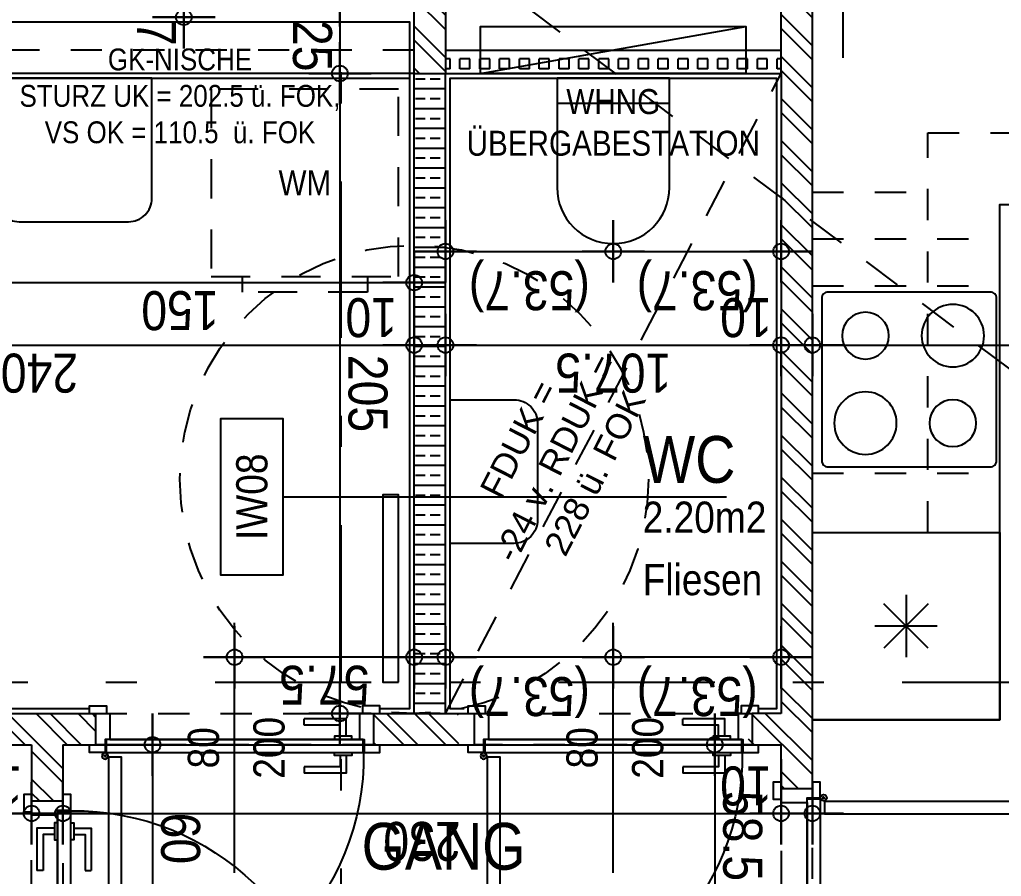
# Model space of a CAD drawing. Header units: millimetres. Extents: x 2447 to 2512, y 1346 to 1458.
# Drawn here: x 2485.167 to 2488.311, y 1385.138 to 1387.882 of the extents above; entities that cross this region are included whole.
import ezdxf
from ezdxf.enums import TextEntityAlignment as Align

# ---------------------------------------------------------------- set-up
doc = ezdxf.new("R2010")
doc.units = ezdxf.units.MM
for name, pattern in [('HIDDEN', [0.375, 0.25, -0.125]), ('HIDDEN2', [0.1875, 0.125, -0.0625]), ('STRICHPUNKT', [1, 0.5, -0.25, 0, -0.25])]:
    doc.linetypes.add(name, pattern=pattern)
doc.layers.add('00_HLP---------M0', color=6, linetype='Continuous', plot=False)
for name, color, linetype in [('01-ANS-G00-L03-M0', 8, 'Continuous'), ('01-SYM-G00-L03-Aufbauten', 8, 'Continuous'), ('01-TXT---------M0', 1, 'Continuous'), ('01-TXT---------PP', 1, 'Continuous'), ('01-TXT-G00-L03-M0', 1, 'Continuous'), ('02-ANS-G00-L03-M0', 8, 'Continuous'), ('02-AXO-G00-L03-M0', 8, 'STRICHPUNKT'), ('02-DIM-G00-L03-ACHSEN', 8, 'Continuous'), ('02-DIM-G00-L03-M0', 8, 'Continuous'), ('02-FIL-G00-L03-ORANGE', 40, 'Continuous'), ('02-FLI-G00-L03-M0', 141, 'Continuous'), ('02-HID---------M0', 8, 'HIDDEN2'), ('02-HID-G00-L03-M0', 8, 'HIDDEN2'), ('02-ZWA---------M0', 2, 'Continuous'), ('02-ZWA-G00-L03-M0', 2, 'Continuous'), ('03-HID-G00-L03-M0', 8, 'HIDDEN2'), ('03-TXT-G00-L03-M0', 8, 'Continuous'), ('05-STO--------M0', 1, 'Continuous'), ('05-SYM---------M0', 8, 'Continuous'), ('05-SYM--------M0', 8, 'Continuous'), ('05-SYM-G00-L03-M0', 8, 'Continuous'), ('05-TXT--------M0', 8, 'Continuous'), ('05-TXT-G00-L03-M0', 8, 'Continuous'), ('07-BAR-G00-L03-M0', 8, 'HIDDEN2'), ('07-SAN-G00-L03-FBHZG-EVERT', 8, 'Continuous'), ('07-SAN-G00-L03-Küche', 8, 'Continuous'), ('07-SAN-G00-L03-M0', 8, 'Continuous'), ('07-SYM-G00-L03-M0', 8, 'STRICHPUNKT')]:
    doc.layers.add(name, color=color, linetype=linetype)
doc.styles.add('ARIAL', font='arial.ttf', dxfattribs={"width": 0.85})
doc.styles.get("Standard").update_dxf_attribs({"font": 'arial.ttf'})
doc.dimstyles.new('pp chromy&schneider', dxfattribs={"dimscale": 0.005, "dimtxt": 25, "dimasz": 10, "dimexe": 0, "dimexo": 0, "dimgap": 5, "dimtad": 1, "dimdec": 1, "dimlfac": 100, "dimrnd": 0.1, "dimzin": 9, "dimdsep": 46, "dimtxsty": 'ARIAL', "dimblk": 'c&s kote', "dimcen": 0, "dimse1": 1, "dimse2": 1, "dimclrd": 8, "dimclrt": 8, "dimadec": 0, "dimazin": 0, "dimtfac": 0.75, "dimtdec": 1, "dimtix": 1, "dimtmove": 2, "dimatfit": 0, "dimldrblk": 'NONE', "dimfxl": 1, "dimtolj": 1, "dimlwd": -1, "dimarcsym": 0})
pattern_1 = [(135, (2422.09304, 1342.63948), (-0.06735192, -0.06735192), []), (135, (2422.09304, 1342.68438), (-0.06735192, -0.06735192), [])]

# ---------------------------------------------------------------- blocks, each defined once
blk = doc.blocks.new('TÜR-80_10er-WAND')
at = {"layer": '00_HLP---------M0'}
for points in [[(-0.3575, 0.027), (-0.3575, 0.083), (-0.2225, 0.083)], [(-0.3375, 0.027), (-0.3375, 0.063), (-0.2225, 0.063)], [(-0.2225, 0.063), (-0.2225, 0.083)], [(0.4, 0.017), (-0.4, 0.017)], [(-0.375, 0.017), (-0.375, 0.027), (-0.32, 0.027), (-0.32, 0.017)], [(-0.375, -0.025), (-0.375, -0.035), (-0.32, -0.035), (-0.32, -0.025)], [(-0.3575, -0.035), (-0.3575, -0.091), (-0.2225, -0.091)], [(-0.3375, -0.035), (-0.3375, -0.071), (-0.2225, -0.071)], [(-0.2225, -0.071), (-0.2225, -0.091)]]:
    blk.add_lwpolyline(points, dxfattribs=at)
blk.add_lwpolyline([(0.4115, -0.025), (-0.4115, -0.025), (-0.4115, -0.025), (-0.4115, 0.017), (0.4115, 0.017)], close=True, dxfattribs=at)
at = {"layer": '02-HID---------M0', "ltscale": 0.5}
for points in [[(0.445, 0.1), (-0.445, 0.1)], [(-0.445, 0), (0.445, 0)]]:
    blk.add_lwpolyline(points, dxfattribs=at)
at = {"layer": '02-ZWA---------M0'}
for points in [[(-0.445, 0.1), (-0.445, 0)], [(0.445, 0.1), (0.445, 0)]]:
    blk.add_lwpolyline(points, dxfattribs=at)
at = {"layer": '05-STO--------M0'}
for points in [[(-0.465, 0.1), (-0.465, 0.125), (-0.41, 0.125), (-0.41, 0.1), (-0.4, 0.1), (-0.4, 0.017), (-0.415, 0.017), (-0.415, -0.025), (-0.465, -0.025), (-0.465, 0)], [(0.465, 0.1), (0.465, 0.125), (0.41, 0.125), (0.41, 0.1), (0.4, 0.1), (0.4, 0.017), (0.415, 0.017), (0.415, -0.025), (0.465, -0.025), (0.465, 0)]]:
    blk.add_lwpolyline(points, dxfattribs=at)
at = {"layer": '05-SYM---------M0'}
for points in [[(0.352, -0.8085), (0.296, -0.8085), (0.296, -0.6735)], [(0.316, -0.6735), (0.296, -0.6735)], [(0.352, -0.7885), (0.316, -0.7885), (0.316, -0.6735)], [(0.414, -0.8085), (0.47, -0.8085), (0.47, -0.6735)], [(0.414, -0.7885), (0.45, -0.7885), (0.45, -0.6735)], [(0.45, -0.6735), (0.47, -0.6735)], [(0.362, -0.826), (0.352, -0.826), (0.352, -0.771), (0.362, -0.771)], [(0.404, -0.826), (0.414, -0.826), (0.414, -0.771), (0.404, -0.771)]]:
    blk.add_lwpolyline(points, dxfattribs=at)
at = {"layer": '05-SYM--------M0'}
for points in [[(0.415, -0.031), (0.415, -0.041)], [(0.41, -0.036), (0.42, -0.036)]]:
    blk.add_lwpolyline(points, dxfattribs=at)
blk.add_lwpolyline([(0.404, -0.0395), (0.404, -0.8625), (0.404, -0.8625), (0.362, -0.8625), (0.362, -0.0395)], close=True, dxfattribs=at)
blk.add_circle((0.415, -0.036), 0.01, dxfattribs=at)
blk.add_arc((0.415, -0.036), 0.8282, 176.3309, 266.3309, dxfattribs=at)
blk = doc.blocks.new('05-TXT')
at = {"layer": '05-TXT--------M0'}
blk.add_line((-0.4, 0), (0.4, 0), dxfattribs=at)
at = {"layer": '05-TXT--------M0', "color": 8, "style": 'ARIAL', "width": 0.85}
blk.add_attdef('BREITE', text='', height=0.1, dxfattribs=at).set_placement((0, 0.05), align=Align.CENTER)
blk.add_attdef('HÖHE', text='', height=0.1, rotation=360, dxfattribs=at).set_placement((0, -0.06), align=Align.TOP_CENTER)
blk = doc.blocks.new('01-SQM')
at = {"layer": '01-TXT---------M0', "color": 1, "style": 'ARIAL', "width": 0.85}
blk.add_attdef('ROOM', (0, 0), '', height=0.15, dxfattribs=at)
blk.add_attdef('AREA', text='', height=0.1, dxfattribs=at).set_placement((0, -0.06), align=Align.TOP_LEFT)
at = {"layer": '01-TXT---------PP', "color": 1, "style": 'ARIAL', "width": 0.85}
blk.add_attdef('NR', text='', height=0.15, dxfattribs=at).set_placement((-0.1173, 0), align=Align.RIGHT)
blk.add_attdef('FLOOR', text='', height=0.1, dxfattribs=at).set_placement((0, -0.26), align=Align.TOP_LEFT)
blk = doc.blocks.new('BodenWandaufbau')
blk.add_line((0.5972, -0.3907), (0.5972, -1.8107))
blk.add_lwpolyline([(0.5972, -0.3907), (0.8472, -0.3907), (0.8472, -0.1907), (0.3472, -0.1907), (0.3472, -0.3907)], close=True)
at = {"layer": '01-TXT---------M0', "color": 0, "style": 'ARIAL', "width": 0.85}
blk.add_attdef('NR', text='', height=0.1, rotation=0, dxfattribs=at).set_placement((0.5972, -0.2907), align=Align.MIDDLE)
blk = doc.blocks.new('07-WT60')
blk.add_lwpolyline([(-0.015, 0.25), (-0.4, 0.25, 0.414214), (-0.475, 0.175), (-0.475, -0.175, 0.414214), (-0.4, -0.25), (-0.015, -0.25)], format="xyb", close=True)
blk = doc.blocks.new('07-WM')
at = {"linetype": 'HIDDEN', "ltscale": 0.5}
blk.add_lwpolyline([(0.05, -0.05), (0.05, -0.65), (0.65, -0.65), (0.65, -0.05)], close=True, dxfattribs=at)
blk.add_lwpolyline([(0.65, -0.15), (0.7, -0.15), (0.7, -0.55), (0.65, -0.55)], dxfattribs=at)
blk = doc.blocks.new('07-WC')
blk.add_lwpolyline([(-0.015, -0.18), (-0.365, -0.18, -1), (-0.365, 0.18, 0), (-0.015, 0.18), (-0.015, -0.18)], format="xyb", close=True)
blk.add_lwpolyline([(-0.095, -0.18), (-0.095, 0.18)])
blk = doc.blocks.new('07-WT-WC')
blk.add_lwpolyline([(1.005, -0.015), (1.005, -0.22, -0.414214), (0.93, -0.295), (0.62, -0.295, -0.414214), (0.545, -0.22), (0.545, -0.015)], format="xyb", close=True)
blk = doc.blocks.new('c&s kote')
at = {"color": 8}
for p, q in [((0, -2), (0, 2)), ((0, 2), (0, -2)), ((-2, 0), (2, 0)), ((2, 0), (-2, 0))]:
    blk.add_line(p, q, dxfattribs=at)
blk.add_circle((0, 0), 0.5, dxfattribs=at)
blk = doc.blocks.new('*D2363')
at = {"layer": '02-DIM-G00-L03-M0', "color": 8, "transparency": 16777216}
blk.add_line((2484.0807, 1386.8395), (2486.3807, 1386.8395), dxfattribs=at)
at = {"layer": 'Defpoints', "color": 0, "transparency": 16777216}
for p in [(2486.4307, 1387.7095), (2484.0307, 1387.4695), (2486.4307, 1386.8395)]:
    blk.add_point(p, dxfattribs=at)
at = {"layer": '02-DIM-G00-L03-M0', "color": 8, "transparency": 16777216, "xscale": 0.05, "yscale": 0.05, "zscale": 0.05, "rotation": 180}
blk.add_blockref('c&s kote', (2484.0307, 1386.8395), dxfattribs=at)
at = {"layer": '02-DIM-G00-L03-M0', "color": 8, "transparency": 16777216, "xscale": 0.05, "yscale": 0.05, "zscale": 0.05}
blk.add_blockref('c&s kote', (2486.4307, 1386.8395), dxfattribs=at)
at = {"layer": '02-DIM-G00-L03-M0', "color": 8, "transparency": 16777216, "insert": (2485.2307, 1386.7507), "char_height": 0.125, "attachment_point": 5, "rotation": 180, "style": 'ARIAL'}
blk.add_mtext('\\A1;240', dxfattribs=at)
blk = doc.blocks.new('_None')
blk = doc.blocks.new('*D2364')
at = {"layer": '02-DIM-G00-L03-M0', "color": 8, "transparency": 16777216}
for p, q in [((2486.3807, 1386.8395), (2486.3307, 1386.8395)), ((2486.4307, 1386.8395), (2486.5307, 1386.8395)), ((2486.5807, 1386.8395), (2486.6307, 1386.8395))]:
    blk.add_line(p, q, dxfattribs=at)
at = {"layer": 'Defpoints', "color": 0, "transparency": 16777216}
for p in [(2486.4307, 1387.7095), (2486.5307, 1387.7095), (2486.5307, 1386.8395)]:
    blk.add_point(p, dxfattribs=at)
at = {"layer": '02-DIM-G00-L03-M0', "color": 8, "transparency": 16777216, "xscale": 0.05, "yscale": 0.05, "zscale": 0.05}
blk.add_blockref('c&s kote', (2486.4307, 1386.8395), dxfattribs=at)
at = {"layer": '02-DIM-G00-L03-M0', "color": 8, "transparency": 16777216, "xscale": 0.05, "yscale": 0.05, "zscale": 0.05, "rotation": 180}
blk.add_blockref('c&s kote', (2486.5307, 1386.8395), dxfattribs=at)
at = {"layer": '02-DIM-G00-L03-M0', "color": 8, "transparency": 16777216, "insert": (2486.293, 1386.9283), "char_height": 0.125, "attachment_point": 5, "rotation": 180, "style": 'ARIAL'}
blk.add_mtext('\\A1;10', dxfattribs=at)
blk = doc.blocks.new('*D2365')
at = {"layer": '02-DIM-G00-L03-M0', "color": 8, "transparency": 16777216}
blk.add_line((2486.5807, 1386.8395), (2487.5557, 1386.8395), dxfattribs=at)
at = {"layer": 'Defpoints', "color": 0, "transparency": 16777216}
for p in [(2486.5307, 1387.7095), (2487.6057, 1387.7095), (2487.6057, 1386.8395)]:
    blk.add_point(p, dxfattribs=at)
at = {"layer": '02-DIM-G00-L03-M0', "color": 8, "transparency": 16777216, "xscale": 0.05, "yscale": 0.05, "zscale": 0.05, "rotation": 180}
blk.add_blockref('c&s kote', (2486.5307, 1386.8395), dxfattribs=at)
at = {"layer": '02-DIM-G00-L03-M0', "color": 8, "transparency": 16777216, "xscale": 0.05, "yscale": 0.05, "zscale": 0.05}
blk.add_blockref('c&s kote', (2487.6057, 1386.8395), dxfattribs=at)
at = {"layer": '02-DIM-G00-L03-M0', "color": 8, "transparency": 16777216, "insert": (2487.0682, 1386.7507), "char_height": 0.125, "attachment_point": 5, "rotation": 180, "style": 'ARIAL'}
blk.add_mtext('\\A1;107.5', dxfattribs=at)
blk = doc.blocks.new('*D2366')
at = {"layer": '02-DIM-G00-L03-M0', "color": 8, "transparency": 16777216}
for p, q in [((2487.5557, 1386.8395), (2487.5057, 1386.8395)), ((2487.6057, 1386.8395), (2487.7057, 1386.8395)), ((2487.7557, 1386.8395), (2487.8057, 1386.8395))]:
    blk.add_line(p, q, dxfattribs=at)
at = {"layer": 'Defpoints', "color": 0, "transparency": 16777216}
for p in [(2487.6057, 1387.7095), (2487.7057, 1387.7095), (2487.7057, 1386.8395)]:
    blk.add_point(p, dxfattribs=at)
at = {"layer": '02-DIM-G00-L03-M0', "color": 8, "transparency": 16777216, "xscale": 0.05, "yscale": 0.05, "zscale": 0.05}
blk.add_blockref('c&s kote', (2487.6057, 1386.8395), dxfattribs=at)
at = {"layer": '02-DIM-G00-L03-M0', "color": 8, "transparency": 16777216, "xscale": 0.05, "yscale": 0.05, "zscale": 0.05, "rotation": 180}
blk.add_blockref('c&s kote', (2487.7057, 1386.8395), dxfattribs=at)
at = {"layer": '02-DIM-G00-L03-M0', "color": 8, "transparency": 16777216, "insert": (2487.493, 1386.9283), "char_height": 0.125, "attachment_point": 5, "rotation": 180, "style": 'ARIAL'}
blk.add_mtext('\\A1;10', dxfattribs=at)
blk = doc.blocks.new('*D2367')
at = {"layer": '02-DIM-G00-L03-M0', "color": 8, "transparency": 16777216}
blk.add_line((2487.7557, 1386.8395), (2489.9157, 1386.8395), dxfattribs=at)
at = {"layer": 'Defpoints', "color": 0, "transparency": 16777216}
for p in [(2487.7057, 1387.7095), (2489.9657, 1387.7095), (2489.9657, 1386.8395)]:
    blk.add_point(p, dxfattribs=at)
at = {"layer": '02-DIM-G00-L03-M0', "color": 8, "transparency": 16777216, "xscale": 0.05, "yscale": 0.05, "zscale": 0.05, "rotation": 180}
blk.add_blockref('c&s kote', (2487.7057, 1386.8395), dxfattribs=at)
at = {"layer": '02-DIM-G00-L03-M0', "color": 8, "transparency": 16777216, "xscale": 0.05, "yscale": 0.05, "zscale": 0.05}
blk.add_blockref('c&s kote', (2489.9657, 1386.8395), dxfattribs=at)
at = {"layer": '02-DIM-G00-L03-M0', "color": 8, "transparency": 16777216, "insert": (2488.8357, 1386.7507), "char_height": 0.125, "attachment_point": 5, "rotation": 180, "style": 'ARIAL'}
blk.add_mtext('\\A1;226', dxfattribs=at)
blk = doc.blocks.new('*D2519')
at = {"layer": '02-DIM-G00-L03-M0', "color": 8, "transparency": 16777216}
blk.add_line((2487.5557, 1385.8395), (2487.1182, 1385.8395), dxfattribs=at)
at = {"layer": 'Defpoints', "color": 0, "transparency": 16777216}
for p in [(2487.0682, 1385.8395), (2487.0682, 1385.6595), (2487.6057, 1385.6595)]:
    blk.add_point(p, dxfattribs=at)
at = {"layer": '02-DIM-G00-L03-M0', "color": 8, "transparency": 16777216, "xscale": 0.05, "yscale": 0.05, "zscale": 0.05, "rotation": 180}
blk.add_blockref('c&s kote', (2487.0682, 1385.8395), dxfattribs=at)
at = {"layer": '02-DIM-G00-L03-M0', "color": 8, "transparency": 16777216, "xscale": 0.05, "yscale": 0.05, "zscale": 0.05}
blk.add_blockref('c&s kote', (2487.6057, 1385.8395), dxfattribs=at)
at = {"layer": '02-DIM-G00-L03-M0', "color": 8, "transparency": 16777216, "insert": (2487.3369, 1385.7325), "char_height": 0.125, "attachment_point": 5, "rotation": 180, "style": 'ARIAL'}
blk.add_mtext('\\A1;(53.7)', dxfattribs=at)
blk = doc.blocks.new('*D2520')
at = {"layer": '02-DIM-G00-L03-M0', "color": 8, "transparency": 16777216}
blk.add_line((2487.0182, 1385.8395), (2486.5807, 1385.8395), dxfattribs=at)
at = {"layer": 'Defpoints', "color": 0, "transparency": 16777216}
for p in [(2486.5307, 1385.8395), (2486.5307, 1385.6595), (2487.0682, 1385.6595)]:
    blk.add_point(p, dxfattribs=at)
at = {"layer": '02-DIM-G00-L03-M0', "color": 8, "transparency": 16777216, "xscale": 0.05, "yscale": 0.05, "zscale": 0.05, "rotation": 180}
blk.add_blockref('c&s kote', (2486.5307, 1385.8395), dxfattribs=at)
at = {"layer": '02-DIM-G00-L03-M0', "color": 8, "transparency": 16777216, "xscale": 0.05, "yscale": 0.05, "zscale": 0.05}
blk.add_blockref('c&s kote', (2487.0682, 1385.8395), dxfattribs=at)
at = {"layer": '02-DIM-G00-L03-M0', "color": 8, "transparency": 16777216, "insert": (2486.7994, 1385.7325), "char_height": 0.125, "attachment_point": 5, "rotation": 180, "style": 'ARIAL'}
blk.add_mtext('\\A1;(53.7)', dxfattribs=at)
blk = doc.blocks.new('*D2521')
at = {"layer": '02-DIM-G00-L03-M0', "color": 8, "transparency": 16777216}
blk.add_line((2486.3807, 1385.8395), (2485.9057, 1385.8395), dxfattribs=at)
at = {"layer": 'Defpoints', "color": 0, "transparency": 16777216}
for p in [(2485.8557, 1385.8395), (2485.8557, 1385.6595), (2486.4307, 1385.6595)]:
    blk.add_point(p, dxfattribs=at)
at = {"layer": '02-DIM-G00-L03-M0', "color": 8, "transparency": 16777216, "xscale": 0.05, "yscale": 0.05, "zscale": 0.05, "rotation": 180}
blk.add_blockref('c&s kote', (2485.8557, 1385.8395), dxfattribs=at)
at = {"layer": '02-DIM-G00-L03-M0', "color": 8, "transparency": 16777216, "xscale": 0.05, "yscale": 0.05, "zscale": 0.05}
blk.add_blockref('c&s kote', (2486.4307, 1385.8395), dxfattribs=at)
at = {"layer": '02-DIM-G00-L03-M0', "color": 8, "transparency": 16777216, "insert": (2486.1432, 1385.7509), "char_height": 0.125, "attachment_point": 5, "rotation": 180, "style": 'ARIAL'}
blk.add_mtext('\\A1;57.5', dxfattribs=at)
blk = doc.blocks.new('*D2523')
at = {"layer": '02-DIM-G00-L03-M0', "color": 8, "transparency": 16777216}
blk.add_line((2484.9807, 1387.0395), (2486.3807, 1387.0395), dxfattribs=at)
at = {"layer": 'Defpoints', "color": 0, "transparency": 16777216}
for p in [(2486.4307, 1387.7095), (2484.9307, 1387.4695), (2486.4307, 1387.0395)]:
    blk.add_point(p, dxfattribs=at)
at = {"layer": '02-DIM-G00-L03-M0', "color": 8, "transparency": 16777216, "xscale": 0.05, "yscale": 0.05, "zscale": 0.05, "rotation": 180}
blk.add_blockref('c&s kote', (2484.9307, 1387.0395), dxfattribs=at)
at = {"layer": '02-DIM-G00-L03-M0', "color": 8, "transparency": 16777216, "xscale": 0.05, "yscale": 0.05, "zscale": 0.05}
blk.add_blockref('c&s kote', (2486.4307, 1387.0395), dxfattribs=at)
at = {"layer": '02-DIM-G00-L03-M0', "color": 8, "transparency": 16777216, "insert": (2485.6807, 1386.9507), "char_height": 0.125, "attachment_point": 5, "rotation": 180, "style": 'ARIAL'}
blk.add_mtext('\\A1;150', dxfattribs=at)
blk = doc.blocks.new('*D2670')
at = {"layer": '02-DIM-G00-L03-M0', "color": 8, "transparency": 16777216}
blk.add_line((2486.5807, 1387.1395), (2487.0182, 1387.1395), dxfattribs=at)
at = {"layer": 'Defpoints', "color": 0, "transparency": 16777216}
for p in [(2486.5307, 1387.7095), (2487.0682, 1387.7095), (2487.0682, 1387.1395)]:
    blk.add_point(p, dxfattribs=at)
at = {"layer": '02-DIM-G00-L03-M0', "color": 8, "transparency": 16777216, "xscale": 0.05, "yscale": 0.05, "zscale": 0.05, "rotation": 180}
blk.add_blockref('c&s kote', (2486.5307, 1387.1395), dxfattribs=at)
at = {"layer": '02-DIM-G00-L03-M0', "color": 8, "transparency": 16777216, "xscale": 0.05, "yscale": 0.05, "zscale": 0.05}
blk.add_blockref('c&s kote', (2487.0682, 1387.1395), dxfattribs=at)
at = {"layer": '02-DIM-G00-L03-M0', "color": 8, "transparency": 16777216, "insert": (2486.7994, 1387.0325), "char_height": 0.125, "attachment_point": 5, "rotation": 180, "style": 'ARIAL'}
blk.add_mtext('\\A1;(53.7)', dxfattribs=at)
blk = doc.blocks.new('*D2671')
at = {"layer": '02-DIM-G00-L03-M0', "color": 8, "transparency": 16777216}
blk.add_line((2487.1182, 1387.1395), (2487.5557, 1387.1395), dxfattribs=at)
at = {"layer": 'Defpoints', "color": 0, "transparency": 16777216}
for p in [(2487.0682, 1387.7095), (2487.6057, 1387.7095), (2487.6057, 1387.1395)]:
    blk.add_point(p, dxfattribs=at)
at = {"layer": '02-DIM-G00-L03-M0', "color": 8, "transparency": 16777216, "xscale": 0.05, "yscale": 0.05, "zscale": 0.05, "rotation": 180}
blk.add_blockref('c&s kote', (2487.0682, 1387.1395), dxfattribs=at)
at = {"layer": '02-DIM-G00-L03-M0', "color": 8, "transparency": 16777216, "xscale": 0.05, "yscale": 0.05, "zscale": 0.05}
blk.add_blockref('c&s kote', (2487.6057, 1387.1395), dxfattribs=at)
at = {"layer": '02-DIM-G00-L03-M0', "color": 8, "transparency": 16777216, "insert": (2487.3369, 1387.0325), "char_height": 0.125, "attachment_point": 5, "rotation": 180, "style": 'ARIAL'}
blk.add_mtext('\\A1;(53.7)', dxfattribs=at)
blk = doc.blocks.new('*D2678')
at = {"layer": '02-DIM-G00-L03-M0', "color": 8, "transparency": 16777216}
for p, q in [((2485.693, 1388.0095), (2485.693, 1388.0595)), ((2485.693, 1387.9595), (2485.693, 1387.8895)), ((2485.693, 1387.8395), (2485.693, 1387.7895))]:
    blk.add_line(p, q, dxfattribs=at)
at = {"layer": 'Defpoints', "color": 0, "transparency": 16777216}
for p in [(2486.1307, 1387.9595), (2485.693, 1387.8895), (2486.1307, 1387.8895)]:
    blk.add_point(p, dxfattribs=at)
at = {"layer": '02-DIM-G00-L03-M0', "color": 8, "transparency": 16777216, "xscale": 0.05, "yscale": 0.05, "zscale": 0.05}
for p, rotation in [((2485.693, 1387.9595), 270), ((2485.693, 1387.8895), 90)]:
    blk.add_blockref('c&s kote', p, dxfattribs=dict(at, rotation=rotation))
at = {"layer": '02-DIM-G00-L03-M0', "color": 8, "transparency": 16777216, "insert": (2485.6055, 1387.8395), "char_height": 0.125, "attachment_point": 5, "rotation": 270, "style": 'ARIAL'}
blk.add_mtext('\\A1;7', dxfattribs=at)
blk = doc.blocks.new('*D2679')
at = {"layer": '02-DIM-G00-L03-M0', "color": 8, "transparency": 16777216}
blk.add_line((2486.193, 1387.9095), (2486.193, 1387.7595), dxfattribs=at)
at = {"layer": 'Defpoints', "color": 0, "transparency": 16777216}
for p in [(2486.4307, 1387.9595), (2486.193, 1387.7095), (2486.4307, 1387.7095)]:
    blk.add_point(p, dxfattribs=at)
at = {"layer": '02-DIM-G00-L03-M0', "color": 8, "transparency": 16777216, "xscale": 0.05, "yscale": 0.05, "zscale": 0.05}
for p, rotation in [((2486.193, 1387.9595), 90), ((2486.193, 1387.7095), 270)]:
    blk.add_blockref('c&s kote', p, dxfattribs=dict(at, rotation=rotation))
at = {"layer": '02-DIM-G00-L03-M0', "color": 8, "transparency": 16777216, "insert": (2486.1042, 1387.7984), "char_height": 0.125, "attachment_point": 5, "rotation": 270, "style": 'ARIAL'}
blk.add_mtext('\\A1;25', dxfattribs=at)
blk = doc.blocks.new('*D2680')
at = {"layer": '02-DIM-G00-L03-M0', "color": 8, "transparency": 16777216}
blk.add_line((2486.193, 1387.6595), (2486.193, 1385.7095), dxfattribs=at)
at = {"layer": 'Defpoints', "color": 0, "transparency": 16777216}
for p in [(2486.4307, 1387.7095), (2486.193, 1385.6595), (2486.4307, 1385.6595)]:
    blk.add_point(p, dxfattribs=at)
at = {"layer": '02-DIM-G00-L03-M0', "color": 8, "transparency": 16777216, "xscale": 0.05, "yscale": 0.05, "zscale": 0.05}
for p, rotation in [((2486.193, 1387.7095), 90), ((2486.193, 1385.6595), 270)]:
    blk.add_blockref('c&s kote', p, dxfattribs=dict(at, rotation=rotation))
at = {"layer": '02-DIM-G00-L03-M0', "color": 8, "transparency": 16777216, "insert": (2486.2819, 1386.6845), "char_height": 0.125, "attachment_point": 5, "rotation": 270, "style": 'ARIAL'}
blk.add_mtext('\\A1;205', dxfattribs=at)
blk = doc.blocks.new('*D2682')
at = {"layer": '02-DIM-G00-L03-M0', "color": 8, "transparency": 16777216}
blk.add_line((2484.0807, 1385.3395), (2485.1557, 1385.3395), dxfattribs=at)
at = {"layer": 'Defpoints', "color": 0, "transparency": 16777216}
for p in [(2484.0307, 1385.5595), (2485.2057, 1385.5595), (2485.2057, 1385.3395)]:
    blk.add_point(p, dxfattribs=at)
at = {"layer": '02-DIM-G00-L03-M0', "color": 8, "transparency": 16777216, "xscale": 0.05, "yscale": 0.05, "zscale": 0.05, "rotation": 180}
blk.add_blockref('c&s kote', (2484.0307, 1385.3395), dxfattribs=at)
at = {"layer": '02-DIM-G00-L03-M0', "color": 8, "transparency": 16777216, "xscale": 0.05, "yscale": 0.05, "zscale": 0.05}
blk.add_blockref('c&s kote', (2485.2057, 1385.3395), dxfattribs=at)
at = {"layer": '02-DIM-G00-L03-M0', "color": 8, "transparency": 16777216, "insert": (2484.6182, 1385.2507), "char_height": 0.125, "attachment_point": 5, "rotation": 180, "style": 'ARIAL'}
blk.add_mtext('\\A1;117.5', dxfattribs=at)
blk = doc.blocks.new('*D2683')
at = {"layer": '02-DIM-G00-L03-M0', "color": 8, "transparency": 16777216}
for p, q in [((2485.1557, 1385.3395), (2485.1057, 1385.3395)), ((2485.2057, 1385.3395), (2485.3057, 1385.3395)), ((2485.3557, 1385.3395), (2485.4057, 1385.3395))]:
    blk.add_line(p, q, dxfattribs=at)
at = {"layer": 'Defpoints', "color": 0, "transparency": 16777216}
for p in [(2485.2057, 1385.5595), (2485.3057, 1385.5595), (2485.3057, 1385.3395)]:
    blk.add_point(p, dxfattribs=at)
at = {"layer": '02-DIM-G00-L03-M0', "color": 8, "transparency": 16777216, "xscale": 0.05, "yscale": 0.05, "zscale": 0.05}
blk.add_blockref('c&s kote', (2485.2057, 1385.3395), dxfattribs=at)
at = {"layer": '02-DIM-G00-L03-M0', "color": 8, "transparency": 16777216, "xscale": 0.05, "yscale": 0.05, "zscale": 0.05, "rotation": 180}
blk.add_blockref('c&s kote', (2485.3057, 1385.3395), dxfattribs=at)
at = {"layer": '02-DIM-G00-L03-M0', "color": 8, "transparency": 16777216, "insert": (2485.093, 1385.4283), "char_height": 0.125, "attachment_point": 5, "rotation": 180, "style": 'ARIAL'}
blk.add_mtext('\\A1;10', dxfattribs=at)
blk = doc.blocks.new('*D2684')
at = {"layer": '02-DIM-G00-L03-M0', "color": 8, "transparency": 16777216}
blk.add_line((2485.3557, 1385.3395), (2487.5557, 1385.3395), dxfattribs=at)
at = {"layer": 'Defpoints', "color": 0, "transparency": 16777216}
for p in [(2485.3057, 1385.5595), (2487.6057, 1385.5595), (2487.6057, 1385.3395)]:
    blk.add_point(p, dxfattribs=at)
at = {"layer": '02-DIM-G00-L03-M0', "color": 8, "transparency": 16777216, "xscale": 0.05, "yscale": 0.05, "zscale": 0.05, "rotation": 180}
blk.add_blockref('c&s kote', (2485.3057, 1385.3395), dxfattribs=at)
at = {"layer": '02-DIM-G00-L03-M0', "color": 8, "transparency": 16777216, "xscale": 0.05, "yscale": 0.05, "zscale": 0.05}
blk.add_blockref('c&s kote', (2487.6057, 1385.3395), dxfattribs=at)
at = {"layer": '02-DIM-G00-L03-M0', "color": 8, "transparency": 16777216, "insert": (2486.4557, 1385.2506), "char_height": 0.125, "attachment_point": 5, "rotation": 180, "style": 'ARIAL'}
blk.add_mtext('\\A1;230', dxfattribs=at)
blk = doc.blocks.new('*D2685')
at = {"layer": '02-DIM-G00-L03-M0', "color": 8, "transparency": 16777216}
for p, q in [((2487.5557, 1385.3395), (2487.5057, 1385.3395)), ((2487.6057, 1385.3395), (2487.7057, 1385.3395)), ((2487.7557, 1385.3395), (2487.8057, 1385.3395))]:
    blk.add_line(p, q, dxfattribs=at)
at = {"layer": 'Defpoints', "color": 0, "transparency": 16777216}
for p in [(2487.6057, 1385.5595), (2487.7057, 1385.5595), (2487.7057, 1385.3395)]:
    blk.add_point(p, dxfattribs=at)
at = {"layer": '02-DIM-G00-L03-M0', "color": 8, "transparency": 16777216, "xscale": 0.05, "yscale": 0.05, "zscale": 0.05}
blk.add_blockref('c&s kote', (2487.6057, 1385.3395), dxfattribs=at)
at = {"layer": '02-DIM-G00-L03-M0', "color": 8, "transparency": 16777216, "xscale": 0.05, "yscale": 0.05, "zscale": 0.05, "rotation": 180}
blk.add_blockref('c&s kote', (2487.7057, 1385.3395), dxfattribs=at)
at = {"layer": '02-DIM-G00-L03-M0', "color": 8, "transparency": 16777216, "insert": (2487.493, 1385.4283), "char_height": 0.125, "attachment_point": 5, "rotation": 180, "style": 'ARIAL'}
blk.add_mtext('\\A1;10', dxfattribs=at)
blk = doc.blocks.new('*D2764')
at = {"layer": '02-DIM-G00-L03-ACHSEN', "color": 8, "transparency": 16777216}
blk.add_arc((2508.2057, 1402.4995), 0.3783, 7.5792, 82.4208, dxfattribs=at)
at = {"layer": 'Defpoints', "color": 0, "transparency": 16777216}
for p in [(2508.2057, 1404.9632), (2508.5332, 1402.6886), (2476.9164, 1402.4995), (2510.6057, 1402.4995), (2508.2057, 1370.0357)]:
    blk.add_point(p, dxfattribs=at)
at = {"layer": '02-DIM-G00-L03-ACHSEN', "color": 8, "transparency": 16777216, "xscale": 0.05, "yscale": 0.05, "zscale": 0.05}
for p, rotation in [((2508.2057, 1402.8777), 176.21037990322), ((2508.5839, 1402.4995), 273.7896200981125)]:
    blk.add_blockref('c&s kote', p, dxfattribs=dict(at, rotation=rotation))
at = {"layer": '02-DIM-G00-L03-ACHSEN', "color": 8, "transparency": 16777216, "insert": (2508.5359, 1402.8298), "char_height": 0.125, "attachment_point": 5, "rotation": 315, "style": 'ARIAL'}
blk.add_mtext('\\A1;90.00°', dxfattribs=at)
blk = doc.blocks.new('*D2777')
at = {"layer": '02-DIM-G00-L03-ACHSEN', "color": 8, "transparency": 16777216}
blk.add_arc((2480.0357, 1373.1061), 0.9465, 182.3395, 266.973, dxfattribs=at)
at = {"layer": 'Defpoints', "color": 0, "transparency": 16777216}
for p in [(2480.0357, 1404.9632), (2476.993, 1373.1427), (2510.6057, 1372.7393), (2479.2122, 1372.6395), (2480.0357, 1370.0357)]:
    blk.add_point(p, dxfattribs=at)
at = {"layer": '02-DIM-G00-L03-ACHSEN', "color": 8, "transparency": 16777216, "xscale": 0.05, "yscale": 0.05, "zscale": 0.05}
for p, rotation in [((2479.0892, 1373.1175), 90.8259823196396), ((2480.0357, 1372.1596), 358.4865013263508)]:
    blk.add_blockref('c&s kote', p, dxfattribs=dict(at, rotation=rotation))
at = {"layer": '02-DIM-G00-L03-ACHSEN', "color": 8, "transparency": 16777216, "insert": (2479.4256, 1372.5033), "char_height": 0.125, "attachment_point": 5, "rotation": 314.6562, "style": 'ARIAL'}
blk.add_mtext('\\A1;90.69°', dxfattribs=at)
blk = doc.blocks.new('*D2778')
at = {"layer": '02-DIM-G00-L03-ACHSEN', "color": 8, "transparency": 16777216}
blk.add_arc((2508.2057, 1372.7681), 0.9163, 273.127, 356.1855, dxfattribs=at)
at = {"layer": 'Defpoints', "color": 0, "transparency": 16777216}
for p in [(2508.2057, 1404.9632), (2476.993, 1373.1427), (2510.6057, 1372.7393), (2508.6606, 1371.9728), (2508.2057, 1370.0357)]:
    blk.add_point(p, dxfattribs=at)
at = {"layer": '02-DIM-G00-L03-ACHSEN', "color": 8, "transparency": 16777216, "xscale": 0.05, "yscale": 0.05, "zscale": 0.05}
for p, rotation in [((2509.1219, 1372.7571), 87.7490027240942), ((2508.2057, 1371.8518), 181.5634809221829)]:
    blk.add_blockref('c&s kote', p, dxfattribs=dict(at, rotation=rotation))
at = {"layer": '02-DIM-G00-L03-ACHSEN', "color": 8, "transparency": 16777216, "insert": (2508.9121, 1372.0531), "char_height": 0.125, "attachment_point": 5, "rotation": 224.6562, "style": 'ARIAL'}
blk.add_mtext('\\A1;89.31°', dxfattribs=at)
blk = doc.blocks.new('kochfeld')
blk.add_lwpolyline([(-0.28, -0.55), (-0.28, -0.03, -0.414214), (-0.26, -0.01), (0.26, -0.01, -0.414214), (0.28, -0.03), (0.28, -0.55, -0.414214), (0.26, -0.57), (-0.26, -0.57, -0.414214)], format="xyb", close=True)
for centre, radius in [((0.14, -0.15), 0.1), ((-0.14, -0.15), 0.075), ((-0.14, -0.43), 0.1), ((0.14, -0.43), 0.075)]:
    blk.add_circle(centre, radius)
blk = doc.blocks.new('Kühlschrank')
blk.add_lwpolyline([(-0.3, 0), (0.3, 0), (0.3, -0.6), (-0.3, -0.6)], close=True)
for points in [[(0, -0.2), (0, -0.4)], [(0.0707, -0.2293), (-0.0707, -0.3707)], [(-0.0707, -0.2293), (0.0707, -0.3707)], [(-0.1, -0.3), (0.1, -0.3)]]:
    blk.add_lwpolyline(points)
blk = doc.blocks.new('*D1632')
at = {"layer": '02-DIM-G00-L03-M0', "color": 8, "transparency": 16777216}
blk.add_line((2487.393, 1385.5095), (2487.393, 1385.0245), dxfattribs=at)
at = {"layer": 'Defpoints', "color": 0, "transparency": 16777216}
for p in [(2487.6057, 1385.5595), (2487.393, 1384.9745), (2488.0957, 1384.9745)]:
    blk.add_point(p, dxfattribs=at)
at = {"layer": '02-DIM-G00-L03-M0', "color": 8, "transparency": 16777216, "xscale": 0.05, "yscale": 0.05, "zscale": 0.05}
for p, rotation in [((2487.393, 1385.5595), 90), ((2487.393, 1384.9745), 270)]:
    blk.add_blockref('c&s kote', p, dxfattribs=dict(at, rotation=rotation))
at = {"layer": '02-DIM-G00-L03-M0', "color": 8, "transparency": 16777216, "insert": (2487.4819, 1385.267), "char_height": 0.125, "attachment_point": 5, "rotation": 270, "style": 'ARIAL'}
blk.add_mtext('\\A1;58.5', dxfattribs=at)
blk = doc.blocks.new('*D1634')
at = {"layer": '02-DIM-G00-L03-M0', "color": 8, "transparency": 16777216}
blk.add_line((2485.593, 1385.5095), (2485.593, 1385.0095), dxfattribs=at)
at = {"layer": 'Defpoints', "color": 0, "transparency": 16777216}
for p in [(2485.3057, 1385.5595), (2485.3057, 1384.9595), (2485.593, 1384.9595)]:
    blk.add_point(p, dxfattribs=at)
at = {"layer": '02-DIM-G00-L03-M0', "color": 8, "transparency": 16777216, "xscale": 0.05, "yscale": 0.05, "zscale": 0.05}
for p, rotation in [((2485.593, 1385.5595), 90), ((2485.593, 1384.9595), 270)]:
    blk.add_blockref('c&s kote', p, dxfattribs=dict(at, rotation=rotation))
at = {"layer": '02-DIM-G00-L03-M0', "color": 8, "transparency": 16777216, "insert": (2485.6819, 1385.2595), "char_height": 0.125, "attachment_point": 5, "rotation": 270, "style": 'ARIAL'}
blk.add_mtext('\\A1;60', dxfattribs=at)

msp = doc.modelspace()

# ---------------------------------------------------------------- hatches: boundary and pattern name
at = {"layer": '02-FIL-G00-L03-ORANGE'}
h = msp.add_hatch(dxfattribs=at)
h.set_pattern_fill('ANSI32', color=256, scale=0.01, angle=197.0465, style=0)
h.set_pattern_definition(pattern_1)
h.paths.add_polyline_path([(2486.5307, 1387.9595), (2486.4307, 1387.9595), (2486.4307, 1387.7095), (2486.5307, 1387.7095)])
h = msp.add_hatch(dxfattribs=at)
h.set_pattern_fill('ANSI32', color=256, scale=0.01, angle=197.0465, style=0)
h.set_pattern_definition(pattern_1)
h.paths.add_polyline_path([(2487.7057, 1387.9595), (2487.6057, 1387.9595), (2487.6057, 1387.7095), (2487.7057, 1387.7095)])
h = msp.add_hatch(dxfattribs=at)
h.set_pattern_fill('SQUARE', color=256, scale=0.01, angle=197.0465, style=0)
h.set_pattern_definition([(90, (2422.09304, 1342.63948), (-0.03175, 0), [0.03175, -0.03175]), (180, (2422.09304, 1342.63948), (0, -0.03175), [0.03175, -0.03175])])
h.paths.add_polyline_path([(2487.6057, 1387.7845), (2486.5307, 1387.7845), (2486.5307, 1387.7095), (2487.6057, 1387.7095)])
h = msp.add_hatch(dxfattribs=at)
h.set_pattern_fill('BRASS', color=256, scale=0.01, angle=107.0465, style=0)
h.set_pattern_definition([(0, (2422.09304, 1342.63948), (0, 0.0635), []), (0, (2422.09304, 1342.67123), (0, 0.0635), [0.03175, -0.015875])])
h.paths.add_polyline_path([(2486.4307, 1387.7095), (2486.4307, 1385.6595), (2486.5307, 1385.6595), (2486.5307, 1387.7095)])
h = msp.add_hatch(dxfattribs=at)
h.set_pattern_fill('ANSI32', color=256, scale=0.01, angle=197.0465, style=0)
h.set_pattern_definition(pattern_1)
h.paths.add_polyline_path([(2487.7057, 1387.7095), (2487.6057, 1387.7095), (2487.6057, 1385.6595), (2487.5007, 1385.6595), (2487.5007, 1385.5595), (2487.6057, 1385.5595), (2487.6057, 1385.4195), (2487.7057, 1385.4195)])
h = msp.add_hatch(dxfattribs=at)
h.set_pattern_fill('ANSI32', color=256, scale=0.01, angle=197.0465, style=0)
h.set_pattern_definition(pattern_1)
h.paths.add_polyline_path([(2483.9607, 1385.6595), (2483.9607, 1385.5595), (2485.2057, 1385.5595), (2485.2057, 1385.3795), (2485.3057, 1385.3795), (2485.3057, 1385.5595), (2485.4107, 1385.5595), (2485.4107, 1385.6595)])
h = msp.add_hatch(dxfattribs=at)
h.set_pattern_fill('ANSI32', color=256, scale=0.01, angle=197.0465, style=0)
h.set_pattern_definition(pattern_1)
h.paths.add_polyline_path([(2486.5727, 1385.6595), (2486.3007, 1385.6595), (2486.3007, 1385.5595), (2486.5727, 1385.5595)])

# ---------------------------------------------------------------- linework, layer by layer
at = {"layer": '01-ANS-G00-L03-M0'}
for points in [[(2485.4107, 1385.5595), (2486.3007, 1385.5595)], [(2486.6232, 1385.5595), (2487.5132, 1385.5595)]]:
    msp.add_lwpolyline(points, dxfattribs=at)
at = {"layer": '02-ANS-G00-L03-M0'}
msp.add_lwpolyline([(2486.4307, 1387.7095), (2484.9307, 1387.7095)], dxfattribs=at)
at = {"layer": '02-AXO-G00-L03-M0'}
for points in [[(2486.1957, 1404.9632), (2486.1957, 1370.0357)], [(2487.6057, 1404.9632), (2487.6057, 1370.0357)], [(2487.6057, 1404.9632), (2487.6057, 1370.0357)], [(2476.993, 1385.7595), (2510.6057, 1385.7595)]]:
    msp.add_lwpolyline(points, dxfattribs=at)
at = {"layer": '02-FLI-G00-L03-M0'}
for points in [[(2485.3907, 1385.6745), (2484.0457, 1385.6745), (2484.0457, 1387.4595), (2484.9457, 1387.4595), (2484.9457, 1387.8745), (2486.4157, 1387.8745), (2486.4157, 1385.6745), (2486.3207, 1385.6745)], [(2484.9457, 1387.6945), (2486.4157, 1387.6945)], [(2486.5907, 1385.6745), (2486.5457, 1385.6745), (2486.5457, 1387.6945), (2487.5907, 1387.6945), (2487.5907, 1385.6745), (2487.5332, 1385.6745)]]:
    msp.add_lwpolyline(points, dxfattribs=at)
at = {"layer": '02-HID-G00-L03-M0', "ltscale": 0.5}
msp.add_lwpolyline([(2486.4307, 1387.7845), (2484.9307, 1387.7845)], dxfattribs=at)
at = {"layer": '02-ZWA-G00-L03-M0'}
for p, q in [((2486.4307, 1385.6595), (2486.4307, 1387.9595)), ((2486.5307, 1387.9595), (2486.5307, 1387.7095)), ((2487.6057, 1387.7095), (2487.6057, 1387.9595)), ((2487.7057, 1385.4195), (2487.7057, 1387.9595)), ((2486.5307, 1387.7845), (2487.6057, 1387.7845)), ((2486.4307, 1387.7095), (2487.6057, 1387.7095)), ((2486.5307, 1385.6595), (2486.5307, 1387.7095)), ((2487.6057, 1387.7095), (2487.6057, 1385.6595)), ((2483.9607, 1385.6595), (2485.4107, 1385.6595)), ((2486.3007, 1385.6595), (2486.6232, 1385.6595)), ((2487.6057, 1385.6595), (2487.5132, 1385.6595)), ((2487.5132, 1385.5595), (2487.6057, 1385.5595))]:
    msp.add_line(p, q, dxfattribs=at)
for points in [[(2483.9607, 1385.5595), (2485.2057, 1385.5595)], [(2485.2057, 1385.5595), (2485.2057, 1385.3795)], [(2485.3057, 1385.5595), (2485.3057, 1385.3795)], [(2485.3057, 1385.5595), (2485.4107, 1385.5595)], [(2486.3007, 1385.5595), (2486.6232, 1385.5595)], [(2487.6057, 1385.4195), (2487.6057, 1385.5595)], [(2487.7057, 1385.4225), (2487.7057, 1385.4195)]]:
    msp.add_lwpolyline(points, dxfattribs=at)
at = {"layer": '03-HID-G00-L03-M0'}
msp.add_lwpolyline([(2486.5307, 1385.6595), (2487.6057, 1387.7095)], dxfattribs=at)
at = {"layer": '03-TXT-G00-L03-M0', "linetype": 'HIDDEN2'}
msp.add_lwpolyline([(2480.1357, 1392.9095), (2506.8557, 1372.8843)], dxfattribs=at)
at = {"layer": '07-BAR-G00-L03-M0'}
msp.add_circle((2486.4307, 1386.4095), 0.75, dxfattribs=at)
at = {"layer": '07-SAN-G00-L03-FBHZG-EVERT'}
msp.add_lwpolyline([(2486.6432, 1387.7095), (2486.6432, 1387.8595), (2487.4932, 1387.8595), (2487.4932, 1387.7095)], close=True, dxfattribs=at)
msp.add_lwpolyline([(2486.6432, 1387.7095), (2487.4932, 1387.8595)], dxfattribs=at)
at = {"layer": '07-SAN-G00-L03-Küche', "linetype": 'HIDDEN2', "ltscale": 0.5}
for points in [[(2488.0757, 1386.2395), (2488.0757, 1387.5195), (2489.9657, 1387.5195)], [(2487.7057, 1387.3295), (2488.0757, 1387.3295)], [(2487.7057, 1387.1795), (2488.3057, 1387.1795)], [(2487.7057, 1387.0295), (2488.3057, 1387.0295)], [(2487.7057, 1386.4295), (2488.3057, 1386.4295)]]:
    msp.add_lwpolyline(points, dxfattribs=at)
at = {"layer": '07-SAN-G00-L03-M0'}
msp.add_lwpolyline([(2487.7057, 1385.6395), (2488.3057, 1385.6395), (2488.3057, 1387.2895), (2488.3057, 1387.2895), (2489.9657, 1387.2895)], dxfattribs=at)
msp.add_lwpolyline([(2486.3807, 1385.7595), (2486.3807, 1386.3595), (2486.3307, 1386.3595), (2486.3307, 1385.7595)], close=True, dxfattribs=at)

# ---------------------------------------------------------------- block references
at = {"layer": '01-SYM-G00-L03-Aufbauten'}
for p, rotation, values in [((2487.2059, 1389.5701), 1.83709347e-08, {'NR': 'IW02'}), ((2485.62, 1385.7564), 90.00000001884052, {'NR': 'IW08'})]:
    msp.add_blockref('BodenWandaufbau', p, dxfattribs=dict(at, rotation=rotation)).add_auto_attribs(values)
at = {"layer": '01-TXT-G00-L03-M0'}
for p, rotation, values in [((2487.1625, 1386.3982), 359.9999999869344, {'ROOM': 'WC', 'AREA': '2.20m2', 'FLOOR': 'Fliesen'}), ((2486.2625, 1385.1591), 359.9999999939482, {'ROOM': 'GANG', 'AREA': '2.76m2', 'FLOOR': 'Parkett'})]:
    msp.add_blockref('01-SQM', p, dxfattribs=dict(at, rotation=rotation)).add_auto_attribs(values)
at = {"layer": '05-SYM-G00-L03-M0', "xscale": -1}
for p, rotation in [((2485.8557, 1385.5595), 2.256288756e-07), ((2487.0682, 1385.5595), 2.256288756e-07), ((2485.3057, 1384.9345), 90.0000002254447)]:
    msp.add_blockref('TÜR-80_10er-WAND', p, dxfattribs=dict(at, rotation=rotation))
at = {"layer": '05-SYM-G00-L03-M0', "rotation": 89.99999977787341}
msp.add_blockref('TÜR-80_10er-WAND', (2487.7057, 1384.9745), dxfattribs=at)
at = {"layer": '05-TXT-G00-L03-M0', "rotation": 89.99999999417402}
for p in [(2485.8557, 1385.5495), (2487.0682, 1385.5495)]:
    msp.add_blockref('05-TXT', p, dxfattribs=at).add_auto_attribs({'BREITE': '80', 'HÖHE': '200'})
at = {"layer": '07-SAN-G00-L03-Küche', "xscale": -1, "rotation": 269.9999999840364}
msp.add_blockref('kochfeld', (2488.3057, 1386.7295), dxfattribs=at)
at = {"layer": '07-SAN-G00-L03-Küche', "rotation": 270.0000000008458}
msp.add_blockref('Kühlschrank', (2488.3057, 1385.9395), dxfattribs=at)
at = {"layer": '07-SAN-G00-L03-M0'}
for name, p, rotation in [('07-WT60', (2485.3407, 1387.7095), 89.99999999510133), ('07-WM', (2486.4307, 1387.7095), 269.9999999927257), ('07-WT-WC', (2486.5307, 1385.6594), 90.00000004488533)]:
    msp.add_blockref(name, p, dxfattribs=dict(at, rotation=rotation))
at = {"layer": '07-SAN-G00-L03-M0', "xscale": -1, "rotation": 270.000000057775}
msp.add_blockref('07-WC', (2487.0682, 1387.7095), dxfattribs=at)

# ---------------------------------------------------------------- texts
at = {"layer": '03-TXT-G00-L03-M0', "insert": (2486.9434, 1386.4465), "char_height": 0.08, "width": 1.6893, "attachment_point": 5, "rotation": 62.8787}
msp.add_mtext('{\\fArial|b0|i0|c0|p34;FDUK = \\P-24 v. RDUK =\\P 228 ü. FOK\\P }', dxfattribs=at)
at = {"layer": '07-SAN-G00-L03-FBHZG-EVERT', "insert": (2487.0682, 1387.6595), "char_height": 0.08, "width": 1.165, "attachment_point": 2, "style": 'ARIAL'}
msp.add_mtext('WHNG ÜBERGABESTATION', dxfattribs=at)
at = {"layer": '07-SYM-G00-L03-M0', "linetype": 'Continuous', "insert": (2485.6807, 1387.7895), "char_height": 0.07, "width": 1.47, "attachment_point": 2, "style": 'ARIAL'}
msp.add_mtext('GK-NISCHE \\PSTURZ UK = 202.5 ü. FOK, \\PVS OK = 110.5  ü. FOK', dxfattribs=at)
at = {"layer": '07-SYM-G00-L03-M0', "linetype": 'Continuous', "insert": (2486.0807, 1387.3595), "char_height": 0.08, "width": 0.505387, "attachment_point": 5, "rotation": 0, "style": 'ARIAL'}
msp.add_mtext('WM', dxfattribs=at)

# ---------------------------------------------------------------- dimensions: what is measured, and where the dimension line sits
at = {"layer": '02-DIM-G00-L03-ACHSEN'}
for base, line1, line2, picture, middle in [((2508.5332, 1402.6886), ((2476.9164, 1402.4995), (2510.6057, 1402.4995)), ((2508.2057, 1404.9632), (2508.2057, 1370.0357)), '*D2764', (2508.5359, 1402.8298)), ((2479.2122, 1372.6395), ((2480.0357, 1404.9632), (2480.0357, 1370.0357)), ((2476.993, 1373.1427), (2510.6057, 1372.7393)), '*D2777', (2479.4256, 1372.5033)), ((2508.6606, 1371.9728), ((2508.2057, 1404.9632), (2508.2057, 1370.0357)), ((2476.993, 1373.1427), (2510.6057, 1372.7393)), '*D2778', (2508.9121, 1372.0531))]:
    dim = msp.add_angular_dim_2l(base=base, line1=line1, line2=line2, dimstyle='pp chromy&schneider', override={"dimzin": 8, "dimadec": 2}, dxfattribs=at)
    dim.commit()
    dim.dimension.update_dxf_attribs({"geometry": picture, "text_midpoint": middle})
at = {"layer": '02-DIM-G00-L03-M0'}
for base, p1, p2, picture, middle in [((2485.693, 1387.8895), (2486.1307, 1387.9595), (2486.1307, 1387.8895), '*D2678', (2485.6055, 1387.8395)), ((2486.193, 1387.7095), (2486.4307, 1387.9595), (2486.4307, 1387.7095), '*D2679', (2486.1042, 1387.7984))]:
    dim = msp.add_linear_dim(base=base, p1=p1, p2=p2, angle=90, dimstyle='pp chromy&schneider', override={"dimzin": 8}, dxfattribs=at)
    dim.commit()
    dim.dimension.update_dxf_attribs({"geometry": picture, "text_midpoint": middle, "dimtype": 160})
for base, p1, p2, picture, middle in [((2486.193, 1385.6595), (2486.4307, 1387.7095), (2486.4307, 1385.6595), '*D2680', (2486.2819, 1386.6845)), ((2485.593, 1384.9595), (2485.3057, 1385.5595), (2485.3057, 1384.9595), '*D1634', (2485.6819, 1385.2595)), ((2487.393, 1384.9745), (2487.6057, 1385.5595), (2488.0957, 1384.9745), '*D1632', (2487.4819, 1385.267))]:
    dim = msp.add_linear_dim(base=base, p1=p1, p2=p2, angle=90, dimstyle='pp chromy&schneider', override={"dimzin": 8}, dxfattribs=at)
    dim.commit()
    dim.dimension.update_dxf_attribs({"geometry": picture, "text_midpoint": middle})
for base, p1, p2, picture, middle in [((2486.4307, 1386.8395), (2484.0307, 1387.4695), (2486.4307, 1387.7095), '*D2363', (2485.2307, 1386.7507)), ((2486.4307, 1387.0395), (2484.9307, 1387.4695), (2486.4307, 1387.7095), '*D2523', (2485.6807, 1386.9507)), ((2487.6057, 1386.8395), (2486.5307, 1387.7095), (2487.6057, 1387.7095), '*D2365', (2487.0682, 1386.7507)), ((2489.9657, 1386.8395), (2487.7057, 1387.7095), (2489.9657, 1387.7095), '*D2367', (2488.8357, 1386.7507)), ((2485.8557, 1385.8395), (2486.4307, 1385.6595), (2485.8557, 1385.6595), '*D2521', (2486.1432, 1385.7509))]:
    dim = msp.add_linear_dim(base=base, p1=p1, p2=p2, dimstyle='pp chromy&schneider', override={"dimzin": 8}, dxfattribs=at)
    dim.commit()
    dim.dimension.update_dxf_attribs({"geometry": picture, "text_midpoint": middle})
for base, p1, p2, picture, middle in [((2486.5307, 1386.8395), (2486.4307, 1387.7095), (2486.5307, 1387.7095), '*D2364', (2486.293, 1386.9283)), ((2487.7057, 1386.8395), (2487.6057, 1387.7095), (2487.7057, 1387.7095), '*D2366', (2487.493, 1386.9283))]:
    dim = msp.add_linear_dim(base=base, p1=p1, p2=p2, dimstyle='pp chromy&schneider', override={"dimzin": 8}, dxfattribs=at)
    dim.commit()
    dim.dimension.update_dxf_attribs({"geometry": picture, "text_midpoint": middle, "dimtype": 160})
for base, p1, p2, picture, middle in [((2487.068171848, 1387.139480795), (2486.530671849, 1387.709480795), (2487.068171848, 1387.709480795), '*D2670', (2486.799421848, 1387.03254014)), ((2487.6056718482, 1387.1394807949), (2487.0681718484, 1387.7094807946), (2487.6056718482, 1387.7094807946), '*D2671', (2487.3369218483, 1387.0325401401)), ((2486.530671849, 1385.839480795), (2487.068171848, 1385.659480794), (2486.530671849, 1385.659480795), '*D2520', (2486.799421849, 1385.73254014)), ((2487.0681718485, 1385.8394807953), (2487.6056718483, 1385.6594807945), (2487.0681718485, 1385.6594807944), '*D2519', (2487.3369218484, 1385.7325401404))]:
    dim = msp.add_linear_dim(base=base, p1=p1, p2=p2, text='(<>)', dimstyle='pp chromy&schneider', override={"dimzin": 8}, dxfattribs=at)
    dim.commit()
    dim.dimension.update_dxf_attribs({"geometry": picture, "text_midpoint": middle})
for base, p1, p2, picture, middle in [((2485.2057, 1385.3395), (2484.0307, 1385.5595), (2485.2057, 1385.5595), '*D2682', (2484.6182, 1385.2507)), ((2487.6057, 1385.3395), (2485.3057, 1385.5595), (2487.6057, 1385.5595), '*D2684', (2486.4557, 1385.2506))]:
    dim = msp.add_linear_dim(base=base, p1=p1, p2=p2, dimstyle='pp chromy&schneider', dxfattribs=at)
    dim.commit()
    dim.dimension.update_dxf_attribs({"geometry": picture, "text_midpoint": middle})
for base, p1, p2, picture, middle in [((2485.3057, 1385.3395), (2485.2057, 1385.5595), (2485.3057, 1385.5595), '*D2683', (2485.093, 1385.4283)), ((2487.7057, 1385.3395), (2487.6057, 1385.5595), (2487.7057, 1385.5595), '*D2685', (2487.493, 1385.4283))]:
    dim = msp.add_linear_dim(base=base, p1=p1, p2=p2, dimstyle='pp chromy&schneider', dxfattribs=at)
    dim.commit()
    dim.dimension.update_dxf_attribs({"geometry": picture, "text_midpoint": middle, "dimtype": 160})

doc.saveas('drawing.dxf')
